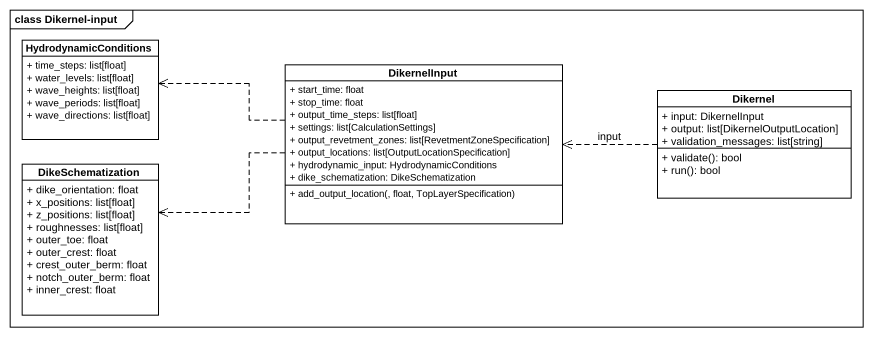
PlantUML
@startuml
mainframe class Dikernel-input
hide circle
hide empty members
skinparam classAttributeIconSize 0
class HydrodynamicConditions {
  + time_steps: list[float]
  + water_levels: list[float]
  + wave_heights: list[float]
  + wave_periods: list[float]
  + wave_directions: list[float]
}
class DikernelInput {
  + start_time: float
  + stop_time: float
  + output_time_steps: list[float]
  + settings: list[CalculationSettings]
  + output_revetment_zones: list[RevetmentZoneSpecification]
  + output_locations: list[OutputLocationSpecification]
  + hydrodynamic_input: HydrodynamicConditions
  + dike_schematization: DikeSchematization
  + add_output_location(, float, TopLayerSpecification)
}
class Dikernel {
  + input: DikernelInput
  + output: list[DikernelOutputLocation]
  + validation_messages: list[string]
  + validate(): bool
  + run(): bool
}
class DikeSchematization {
  + dike_orientation: float
  + x_positions: list[float]
  + z_positions: list[float]
  + roughnesses: list[float]
  + outer_toe: float
  + outer_crest: float
  + crest_outer_berm: float
  + notch_outer_berm: float
  + inner_crest: float
}
DikernelInput .left.> HydrodynamicConditions
DikernelInput .left.> DikeSchematization
Dikernel .left.> DikernelInput : input
@enduml
